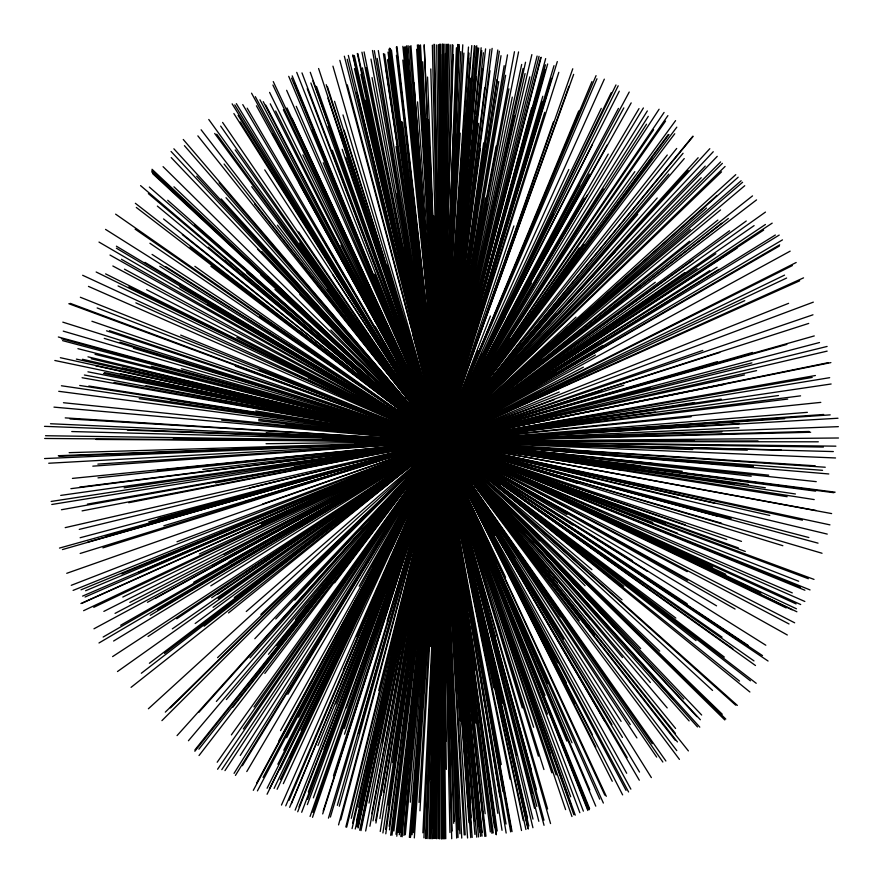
<?xml version="1.0" encoding="UTF-8"?>
<svg xmlns="http://www.w3.org/2000/svg" width="883" height="883" viewBox="0 0 883 883"><rect width="100%" height="100%" fill="white"/><g stroke="black" fill="none" stroke-linecap="round" stroke-linejoin="round"><path stroke-width="1.32" d="M441.158 838.85L442.582 44.161M442.968 44.161L441.456 441.5L438.111 838.629M439.469 838.839L443.189 103.366M438.906 837.967L444.116 44.183M445.474 53.499L437.228 758.718M436.621 838.707L445.992 44.227M447.295 44.26L435.418 838.475M434.381 837.912L448.542 44.227M433.851 838.508L441.456 441.5L452.217 44.647M433.288 827.04L441.456 441.5L456.445 47.77M432.593 838.707L450.242 44.845M432.361 828.122L441.456 441.5L453.498 133.686M431.18 838.718L447.538 195.849M429.955 838.684L453.034 45.188M431.092 778.894L453.189 54.558M428.95 838.607L441.456 441.5L458.023 44.503M427.173 838.585L441.456 441.5L459.281 44.625M431.092 717.702L441.456 441.5L460.771 51.611M426.191 838.077L441.456 441.5L462.78 44.801M425.518 838.53L457.725 44.492M423.939 837.846L458.785 46.689M422.891 832.801L441.456 441.5L463.873 53.057M430.595 646.29L441.456 441.5L460.209 133.134M419.944 810.804L441.456 441.5L469.005 53.09M419.028 802.415L441.456 441.5L470.297 58.079M414.315 837.912L468.498 47.042M413.432 832.625L441.456 441.5L474.392 45.607M412.074 834.711L441.456 441.5L476.754 45.728M410.485 837.481L471.798 45.563M410.33 836.918L441.456 441.5L481.147 47.77M409.381 837.371L470.716 78.101M410.308 802.217L475.175 46.258M419.447 683.751L477.416 47.98M405.308 834.733L441.456 441.5L480.584 82.064M404.657 830.925L478.696 47.98M403.939 835.428L476.301 76.898M430.573 552.924L441.456 441.5L478.553 123.344M402.107 836.753L441.456 441.5L448.685 381.357M400.816 836.554L481.765 50.519M400.374 831.941L475.937 116.998M399.304 834.744L483.387 52.748M398.388 832.415L482.615 68.797M396.776 836.223L485.595 48.874M396.003 834.303L441.456 441.5L489.988 49.327M393.84 830.991L484.723 87.87M391.986 835.241L441.456 441.5L490.01 70.684M392.968 822.448L441.456 441.5L499.337 51.247M390.672 835.274L492.129 48.377M412.284 661.367L480.418 148.421M389.458 829.854L441.456 441.5L497.118 79.459M389.182 826.278L441.456 441.5L501.025 55.684M385.794 833.817L483.63 142.991M385.595 829.435L497.813 49.978M388.211 804.866L485.131 143.929M382.913 832.956L441.456 441.5L498.707 81.556M392.505 762.592L441.456 441.5L504.171 65.662M380.242 831.488L477.008 215.364M407.626 655.881L441.456 441.5L476.213 239.922M409.458 639.965L441.456 441.5L505.628 75.287M379.867 818.53L441.456 441.5L485.606 197.847M383.664 792.426L441.456 441.5L496.169 145.982M381.18 795.197L507.504 54.878M375.937 823.044L441.456 441.5L508.928 88.841M375.728 820.693L441.456 441.5L487.118 204.337M373.012 820.859L441.456 441.5L518.564 51.92M369.889 826.256L441.456 441.5L452.571 386.842M371.809 813.718L514.469 51.733M365.661 831.013L441.456 441.5L512.295 97.108M382.196 742.758L441.456 441.5L521.687 64.448M368.995 803.066L441.456 441.5L483.575 248.123M360.981 830.616L441.456 441.5L523.045 68.521M360.86 828.022L441.456 441.5L514.634 115.905M359.679 830.219L441.456 441.5L525.065 73.499M358.079 827.967L441.456 441.5L531.864 54.603M357.979 826.907L441.456 441.5L529.811 76.854M356.633 826.665L441.456 441.5L539.049 56.324M355.253 829.027L525.54 62.24M356.566 820.793L441.456 441.5L540.65 57.682M358.608 807.217L441.456 441.5L541.169 57.285M366.059 770.638L441.456 441.5L531.687 107.903M352.063 828.629L441.456 441.5L545.661 58.609M352.593 823.022L441.456 441.5L535.97 96.258M351.291 818.309L441.456 441.5L545.44 64.79M346.688 827.139L441.456 441.5L545.286 69.735M345.827 826.996L537.107 56.048M378.708 690.594L441.456 441.5L542.802 96.269M340.783 819.865L441.456 441.5L542.35 101.468M338.553 824.899L441.456 441.5L554.016 65.662M339.293 806.234L547.648 63.984M358.399 733.343L441.456 441.5L551.665 78.278M337.35 805.34L441.456 441.5L557.305 61.578M330.397 817.04L502.405 234.977M328.454 818.122L441.456 441.5L544.701 112.362M387.162 620.926L441.456 441.5L558.818 72.318M322.692 813.927L441.456 441.5L513.884 225.927M323.178 810.958L441.456 441.5L572.769 68.786M333.465 775.771L441.456 441.5L568.917 86.357M344.502 734.226L441.456 441.5L573.674 74.349M344.315 728.398L441.456 441.5L478.089 350.838M312.527 817.316L441.456 441.5L591.952 81.567M312.924 812.448L441.456 441.5L545.926 192.637M366.456 656.577L441.456 441.5L596.047 75.651M310.065 816.455L553.453 121.865M346.335 707.89L441.456 441.5L604.325 79.161M313.355 797.835L441.456 441.5L482.184 353.752M307.35 804.645L441.456 441.5L568.829 169.481M307.615 799.347L441.456 441.5L469.436 383.763M301.688 812.272L441.456 441.5L611.202 92.759M308.333 791.93L441.456 441.5L615.981 84.945M324.028 749.358L441.456 441.5L619.281 91.192M297.714 811.775L441.456 441.5L592.405 144.613M298.984 806.941L490.418 316.026M295.143 810.153L441.456 441.5L629.226 92.042M335.706 703.894L441.456 441.5L623.851 107.869M317.968 745.55L441.456 441.5L589.336 174.117M361.257 637.482L441.456 441.5L607.118 145.033M291.467 803.596L441.456 441.5L631.19 102.881M289.668 807.316L578.74 110.949M377.317 595.032L441.456 441.5L608.244 154.095M289.105 800.296L441.456 441.5L584.347 198.101M285.739 805.87L441.456 441.5L587.25 195.165M343.299 670.241L596.974 78.786M356.666 636.577L441.456 441.5L639.016 108.587M281.467 805.064L441.456 441.5L643.398 107.947M283.322 783.663L441.456 441.5L647.338 110.949M390.573 551.014L441.456 441.5L648.277 116.357M277.119 789.27L441.456 441.5L581.124 224.569M280.264 779.579L441.456 441.5L646.522 124.205M289.756 757.493L601.268 108.366M274.083 788.409L441.456 441.5L659.093 109.238M301.004 730.318L441.456 441.5L509.546 338.244M279.955 769.38L553.188 213.951M267.063 794.247L441.456 441.5L495.86 359.767M269.392 788.861L618.21 85.806M267.096 788.243L441.456 441.5L664.082 112.428M277.858 764.225L441.456 441.5L653.608 129.735M283.785 750.241L505.032 316.854M298.609 717.184L441.456 441.5L667.901 115.618M301.644 709.27L441.456 441.5L579.226 247.946M286.644 737.746L441.456 441.5L634.833 171.655M257.428 790.881L441.456 441.5L584.06 244.315M263.046 777.404L618.442 108.399M253.311 790.318L579.822 184.867M256.611 783.144L441.456 441.5L675.572 120.629M278.818 740.881L441.456 441.5L668.254 134.558M372.516 566.621L441.456 441.5L668.983 134.525M280.54 730.627L565.396 218.498M359.138 586.224L531.511 283.068M246.787 771.565L441.456 441.5L651.72 158.355M287.825 694.336L441.456 441.5L676.808 127.163M293.884 682.725L441.456 441.5L674.744 133.741M242.383 765.704L441.456 441.5L521.301 340.827M235.441 775.406L441.456 441.5L676.698 148.454M234.061 773.353L441.456 441.5L692.923 136.125M240.242 755.473L603.486 188.984M224.966 770.616L441.456 441.5L692.923 136.666M221.788 769.645L441.456 441.5L683.067 153.278M217.582 769.259L441.456 441.5L668.828 174.128M243.344 728.95L441.456 441.5L553.553 310.176M217.185 762.239L665.55 121.092M253.995 706.974L441.456 441.5L684.27 158.565M231.368 734.899L441.456 441.5L637.725 214.348M334.657 582.824L441.456 441.5L657.217 197.991M264.823 673.431L441.456 441.5L556.268 314.028M199.028 755.528L441.456 441.5L698.166 157.726M232.693 707.338L441.456 441.5L688.199 170.507M198.874 749.192L667.272 155.022M194.845 751.256L441.456 441.5L615.131 251.754M194.911 749.899L441.456 441.5L709.811 148.708M280.165 642.636L441.456 441.5L713.265 151.721M276.522 645.605L441.456 441.5L705.241 166.114M268.432 654.314L441.456 441.5L717.228 156.368M304.105 609.413L441.456 441.5L701.223 177.704M295.562 619.402L441.456 441.5L720.605 161.931M226.379 699.579L441.456 441.5L722.393 163.344M188.443 740.738L441.456 441.5L725.086 166.479M216.368 701.455L441.456 441.5L721.543 171.843M249.999 657.879L441.456 441.5L576.003 317.152M198.785 712.426L441.456 441.5L735.771 174.646M177.053 735.605L441.456 441.5L568.166 327.174M294.756 600.087L441.456 441.5L716.963 195.441M275.783 618.928L441.456 441.5L738.166 177.207M254.801 638.74L441.456 441.5L706.51 208.013M161.92 720.638L441.456 441.5L741.146 180.761M170.397 707.879L441.456 441.5L742.592 182.273M165.32 712.128L441.456 441.5L690.329 229.536M217.56 657.669L441.456 441.5L744.733 185.706M260.827 614.436L441.456 441.5L720.55 209.922M148.388 708.762L441.456 441.5L541.709 358.763M246.269 611.5L441.456 441.5L717.868 220.055M228.509 612.945L689.546 241.247M131.07 687.349L752.515 195.883M616.345 304.238L441.456 441.5L141.335 673.254M640.009 286.18L441.456 441.5L309.337 543.166M204.128 626.19L721.709 223.233M728.354 218.454L441.456 441.5L149.382 663.265M164.547 653.42L756.543 199.889M234.293 597.559L441.456 441.5L655.296 282.306M195.176 623.519L441.456 441.5L729.557 230.761M213.068 607.316L746.267 221.004M693.276 259.889L441.456 441.5L218.156 598.586M117.483 671.544L765.462 212.086M172.306 628.873L684.711 272.637M754.115 225.618L441.456 441.5L211.666 597.758M715.848 253.73L441.456 441.5L245.849 572.052M217.549 594.402L489.944 408.399M697.095 268.509L441.456 441.5L148.013 636.488M176.766 618.773L765.44 224.481M772.183 223.134L441.456 441.5L210.805 585.859M763.674 230.077L441.456 441.5L113.609 641.025M112.605 656.599L737.128 248.134M709.755 270.617L441.456 441.5L298.763 527.648M596.676 343.156L441.456 441.5L150.231 615.341M717.106 267.273L441.456 441.5L157.682 610.021M718.994 269.337L441.456 441.5L98.984 642.979M775.351 235.01L441.456 441.5L103.145 637.029M779.225 235.066L441.456 441.5L120.629 625.274M554.888 372.758L441.456 441.5L203.41 577.581M602.78 345.43L441.456 441.5L193.73 582.228M231.412 565.573L782.47 239.878M779.667 244.856L441.456 441.5L229.116 561.544M779.413 245.993L441.456 441.5L155.386 598.365M530.528 391.191L441.456 441.5L147.45 602.283M595.396 355.01L441.456 441.5L212.384 565.407M790.164 251.147L441.456 441.5L93.973 628.795M115.055 613.398L583.398 367.162M224.216 554.281L441.456 441.5L792.327 265.595M129.812 602.427L441.456 441.5L784.568 275.11M103.852 611.4L796.19 262.505M122.77 597.063L441.456 441.5L803.541 277.858M93.764 607.338L441.456 441.5L799.689 280.816M83.609 610.683L786.621 278.024M199.37 553.961L744.755 300.639M261.545 523.895L441.456 441.5L788.607 303.333M82.075 603.221L441.456 441.5L813.331 302.141M80.883 603.542L441.456 441.5L554.27 399.646M85.066 597.018L441.456 441.5L702.78 350.43M138.3 572.449L441.456 441.5L812.978 314.801M82.594 596.102L441.456 441.5L808.718 323.421M85.596 590.738L559.237 392.03M380.518 466.886L441.456 441.5L719.788 352.46M121.755 573.928L441.456 441.5L601.345 390.97M81.026 589.822L441.456 441.5L623.806 385.22M73.101 590.407L441.456 441.5L717.449 361.622M71.258 585.319L441.456 441.5L786.852 344.414M176.997 541.754L441.456 441.5L819.512 342.527M66.733 573.31L441.456 441.5L650.352 388.134M262.505 504.072L441.456 441.5L751.941 362.891M102.903 547.868L441.456 441.5L827.106 346.445M80.165 553.475L441.456 441.5L827.139 351.125M244.105 501.875L441.456 441.5L756.588 370.617M163.797 525.804L441.456 441.5L744.524 374.944M423.421 446.732L441.456 441.5L828.243 362.659M62.428 549.568L752.548 352.46M87.87 542.052L441.456 441.5L830.892 362.604M106.435 535.926L814.269 335.926M59.481 548.078L441.456 441.5L724.005 384.469M148.774 521.798L441.456 441.5L815.406 375.518M158.112 518.531L441.456 441.5L812.194 377.438M80.143 537.736L441.456 441.5L829.678 377.681M79.26 529.403L441.456 441.5L694.546 402.538M249.58 487.913L441.456 441.5L721.223 399.105M65.199 527.637L441.456 441.5L831.135 383.995M128.73 502.714L441.456 441.5L655.296 412.008M82.086 510.882L441.456 441.5L778.508 395.529M215.441 482.924L441.456 441.5L787.724 399.072M61.435 509.745L441.456 441.5L527.228 431.831M87.384 504.105L441.456 441.5L820.804 402.383M294.061 466.93L441.456 441.5L691.124 416.765M51.777 504.48L441.456 441.5L807.371 412.35M51.159 501.445L441.456 441.5L830.186 414.867M124.117 487.835L441.456 441.5L784.634 418.663M60.717 495.407L441.456 441.5L739.402 423.509M70.894 488.674L800.561 395.849M79.669 487.118L441.456 441.5L838 418.233M202.814 469.48L441.456 441.5L738.983 427.747M98.002 477.858L441.456 441.5L721.897 431.908M157.45 470.451L441.456 441.5L809.082 431.467M72.428 478.398L441.456 441.5L810.66 432.262M403.906 444.436L441.456 441.5L838.486 438.001M92.803 466.158L823.662 414.48M97.858 464.116L441.456 441.5L694.082 440.672M48.731 463.244L441.456 441.5L758.011 440.926M44.569 458.553L441.456 441.5L818.32 441.809M59.15 456.268L441.456 441.5L835.892 446.169M58.322 455.705L838.353 426.655M354.834 444.226L441.456 441.5L468.056 441.853M69.15 452.67L441.456 441.5L781.212 449.966M266.059 443.719L441.456 441.5L747.327 450.175M96.048 439.447L441.456 441.5L692.725 449.513M44.68 438.476L441.456 441.5L835.539 457.968M173.289 438.851L441.456 441.5L815.208 465.794M45.53 435.727L823.386 447.063M71.755 431.544L833.331 451.566M322.505 437.869L441.456 441.5L825.252 467.239M127.417 430.109L441.456 441.5L822.537 470.33M44.514 426.346L441.456 441.5L753.486 466.356M50.508 423.741L441.456 441.5L745.98 466.279M266.213 432.747L441.456 441.5L828.795 473.961M70.022 418.972L570.076 449.127M65.232 417.891L441.456 441.5L768.707 475.164M53.973 407.129L441.456 441.5L816.256 481.654M221.699 420.165L441.456 441.5L751.212 476.202M63.466 402.725L441.456 441.5L524.745 451.18M285.96 425.032L656.433 463.939M258.642 420.75L441.456 441.5L640.197 465.86M258.697 419.293L682.283 471.235M835.152 492.173L441.456 441.5L139.194 398.641M58.742 391.312L833.861 492.703M815.627 491.147L441.456 441.5L61.413 385.761M748.331 484.469L441.456 441.5L169.933 399.833M765.329 487.725L441.456 441.5L79.724 385.463M734.292 483.84L441.456 441.5L88.83 386.014M795.428 493.983L441.456 441.5L367.538 429.756M605.418 466.036L441.456 441.5L255.783 410.926M814.225 499.59L441.456 441.5L82.086 377.725M620.407 469.844L441.456 441.5L114.095 382.471M787.139 496.71L441.456 441.5L84.382 375.01M816.08 510.495L441.456 441.5L145.927 385.694M831.643 513.586L441.456 441.5L87.936 371.809M197.041 392.758L441.456 441.5L829.954 524.866M103.466 373.377L441.456 441.5L637.537 484.811M104.591 372.604L441.456 441.5L714.877 503.299M54.823 360.485L441.456 441.5L808.872 537.537M120.397 373.763L441.456 441.5L721.532 523.211M95.651 365.794L802.437 520.164M60.353 357.703L441.456 441.5L822.04 553.255M76.391 359.105L769.81 515.44M82.483 359.293L441.456 441.5L577.835 483.431M122.494 367.946L441.456 441.5L685.186 524.789M91.214 358.763L441.456 441.5L738.32 547.868M138.808 369.569L678.034 497.714M87.98 356.82L827.261 534.094M95.033 354.326L441.456 441.5L745.307 551.433M77.914 348.664L441.456 441.5L659.115 520.595M151.379 366.29L441.456 441.5L665.263 523.431M62.572 340.628L731.19 518.464M199.459 376.268L818.055 543.155M61.38 338.697L716.952 516.047M58.344 336.986L441.456 441.5L808.342 578.718M181.368 368.719L441.456 441.5L652.714 522.449M63.245 331.125L441.456 441.5L798.651 581.246M133.432 348.222L441.456 441.5L810.042 589.921M104.238 338.388L782.846 545.705M120 342.129L441.456 441.5L800.539 587.316M62.803 322.14L441.456 441.5L804.91 590.23M106.523 330.827L441.456 441.5L792.283 592.879M109.481 330.65L741.488 541.4M91.909 321.257L726.753 539.568M235.386 366.18L441.456 441.5L601.411 511.246M68.83 303.719L814.027 579.403M70.254 303.366L441.456 441.5L796.069 603.906M97.141 307.946L677.537 533.189M259.227 369.977L441.456 441.5L712.614 567.206M80.353 297.262L441.456 441.5L725.804 574.303M180.695 335.087L441.456 441.5L796.444 608.806M399.8 424.248L441.456 441.5L761.146 593.023M88.455 286.39L804.843 601.478M135.85 302.847L800.682 604.535M294.558 374.326L441.456 441.5L573.696 504.447M82.649 275.275L441.456 441.5L796.885 611.776M308.388 377.924L786.19 607.923M118.068 285.937L792.128 609.833M96.159 271.997L441.456 441.5L789.027 623.961M128.786 286.843L441.456 441.5L687.195 571.654M105.607 273.885L441.456 441.5L787.327 634.998M236.832 337.56L441.456 441.5L687.614 580.297M146.622 289.69L794.667 622.813M112.836 265.993L441.456 441.5L566.93 514.557M124.481 269.172L441.456 441.5L716.555 605.837M110 255.044L441.456 441.5L632.184 560.451M121.412 259.271L735.086 609.049M98.995 242.074L441.456 441.5L765.815 645.23M207.362 304.182L441.456 441.5L572.648 525.076M179.878 286.953L441.456 441.5L687.195 603.817M116.39 248.211L441.456 441.5L748.067 645.352M343.619 382.935L441.456 441.5L762.504 655.605M116.401 246.191L441.456 441.5L737.835 639.844M145 262.394L441.456 441.5L768.067 661.025M159.801 266.291L441.456 441.5L722.051 637.14M105.541 229.392L647.438 571.444M165.927 266.721L441.456 441.5L754.005 660.925M152.075 254.425L441.456 441.5L755.484 665.517M149.9 243.255L441.456 441.5L499.955 484.734M259.712 316.644L441.456 441.5L675.826 618.067M135.121 229.138L441.456 441.5L724.38 657.118M115.618 214.15L441.456 441.5L750.429 680.826M394.425 408.244L441.456 441.5L623.795 586.29M194.867 266.335L732.846 648.718M210.882 266.269L441.456 441.5L739.501 681.08M136.313 207.461L756.212 683.287M279.105 316.324L441.456 441.5L625.55 589.965M190.066 247.041L441.456 441.5L749.888 691.996M135.353 203.3L441.456 441.5L737.349 705.407M299.745 330.948L696.047 640.572M182.317 234.646L441.456 441.5L735.705 705.175M163.565 218.94L441.456 441.5L712.559 690.44M358.697 373.652L441.456 441.5L659.722 651.135M157.362 206.103L441.456 441.5L722.239 714.204M208.311 247.174L441.456 441.5L725.793 719.06M224.635 260.308L441.456 441.5L724.788 719.943M148.366 193.609L441.456 441.5L585.054 585.661M140.563 185.618L591.919 569.667M246.898 272.924L441.456 441.5L539.612 540.76M149.348 187.075L441.456 441.5L640.672 648.597M194.403 224.768L622.029 599.844M167.704 200.264L441.456 441.5L683.806 699.005M274.944 289.469L441.456 441.5L700.374 719.744M260.827 274.944L441.456 441.5L696.93 716.643M152.649 173.609L441.456 441.5L699.789 727.15M151.666 171.788L441.456 441.5L673.111 699.027M151.898 170.441L441.456 441.5L697.493 726.919M152.019 169.271L441.456 441.5L600.363 619.182M390.463 393.399L441.456 441.5L689.137 720.925M267.792 276.589L441.456 441.5L650.396 682.526M173.94 186.788L441.456 441.5L667.206 707.923M163.068 166.655L441.456 441.5L622.515 657.57M330.849 330.01L441.456 441.5L590.274 619.314M299.801 294.492L441.456 441.5L557.46 582.879M257.748 249.348L441.456 441.5L675.605 728.486M171.203 157.571L701.654 715.02M261.854 251.567L441.456 441.5L675.418 733.387M171.059 151.457L441.456 441.5L688.398 750.914M196.677 176.181L441.456 441.5L676.786 750.638M173.874 148.797L441.456 441.5L679.435 759.391M221.192 198.94L441.456 441.5L665.881 761.003M226.004 197.682L441.456 441.5L652.195 743.685M184.415 145.651L441.456 441.5L662.846 762.029M219.072 182.814L441.456 441.5L560.385 616.798M183.256 139.47L441.456 441.5L630.285 724.513M197.858 135.872L441.456 441.5L636.908 737.934M307.869 272.659L594.215 634.866M254.657 204.083L677.438 741.941M224.094 164.028L675.352 740.407M341.445 313.079L441.456 441.5L621.113 721.389M201.114 129.779L579.204 620.683M277.428 225.165L441.456 441.5L514.8 558.034M327.063 289.359L441.456 441.5L563.475 639.082M251.71 186.611L441.456 441.5L622.46 737.46M214.679 133.454L441.456 441.5L611.963 724.501M216.788 134.227L441.456 441.5L639.524 772.073M208.763 119.481L441.456 441.5L627.184 757.658M299.668 242.946L441.456 441.5L494.612 534.888M235.198 149.889L441.456 441.5L626.698 773.276M220.651 126.092L441.456 441.5L628.597 791.974M222.604 122.428L441.456 441.5L626.058 790.406M298.697 231.92L656.676 757.095M333.023 275.043L441.456 441.5L557.769 662.846M264.723 169.834L441.456 441.5L566.445 682.824M233.885 113.576L441.456 441.5L592.504 734.877M240.253 121.964L441.456 441.5L575.131 703.508M238.079 115.364L651.367 777.603M232.141 103.852L441.456 441.5L595.815 747.084M234.79 104.911L441.456 441.5L612.261 781.278M236.357 103.653L441.456 441.5L606.301 796.323M242.77 104.602L441.456 441.5L482.195 530.76M322.902 239.15L639.292 780.219M247.163 108.168L604.789 721.201M375.441 326.853L441.456 441.5L496.765 563.222M256.445 105.805L441.456 441.5L603.365 803.055M299.348 183.476L441.456 441.5L599.745 799.192M272.737 133.808L441.456 441.5L547.394 683.619M251.556 93.19L630.87 789.148M255.319 96.644L441.456 441.5L589.8 789.943M259.944 99.79L441.456 441.5L589.59 808.607M263.233 101.633L555.098 658.221M265.739 105.121L441.456 441.5L589.281 809.711M340.904 245.297L622.636 794.877M270.242 103.819L441.456 441.5L587.901 809.247M275.639 111.07L441.456 441.5L587.835 810.517M269.591 92.384L441.456 441.5L547.615 714.204M302.88 154.856L441.456 441.5L583.376 811.157M283.355 109.724L441.456 441.5L579.844 812.691M272.891 85.033L505.562 577.339M273.266 81.589L441.456 441.5L550.197 753.122M286.997 107.925L441.456 441.5L571.952 816.521M291.997 118.344L604.8 795.108M286.633 90.298L441.456 441.5L541.147 729.303M296.258 106.324L571.996 742.78M323.244 162.759L595.771 806.146M288.719 76.335L566.864 741.124M312.383 129.525L441.456 441.5L556.158 774.954M291.556 78.079L441.456 441.5L565.606 809.634M294.194 82.505L441.456 441.5L551.853 772.802M292.196 75.861L545.043 695.407M374.48 274.326L441.456 441.5L470.805 537.791M296.732 72.373L441.456 441.5L522.317 707.967M307.229 88.664L441.456 441.5L550.551 823.574M301.986 72.903L441.456 441.5L495.562 637.371M332.339 150.265L441.456 441.5L531.091 769.049M310.871 82.98L570.683 796.753M328.189 126.081L575.263 815.175M312.913 80.971L571.378 806.047M310.264 72.274L573.851 814.744M316.489 86.413L441.456 441.5L536.411 789.579M342.174 149.315L441.456 441.5L543.961 820.208M345.893 157.461L441.456 441.5L536.798 806.389M327.891 98.168L441.456 441.5L473.431 564.303M318.597 68.499L441.456 441.5L532.372 792.857M340.507 132.472L441.456 441.5L538.829 821.322M326.224 84.691L533.641 727.261M327.461 86.755L441.456 441.5L534.513 808.276M334.547 101.335L441.456 441.5L516.654 755.307M344.094 130.143L543.928 769.535M386.997 265.121L538.398 756.212M342.99 114.933L441.456 441.5L532.924 827.724M332.935 66.148L547.603 808.983M412.836 334.756L441.456 441.5L502.162 703.475M339.845 60.353L544.038 825.307M347.284 84.801L441.456 441.5L528.818 826.058M344.348 56.203L441.456 441.5L528.244 829.038M347.24 59.271L441.456 441.5L493.729 687.901M356.875 92.329L532.99 819.104M348.332 55.408L495.672 667.36M354.469 68.565L441.456 441.5L521.533 830.528M352.703 55.077L441.456 441.5L512.052 831.609M353.112 55.276L527.57 818.21M354.337 55.497L441.456 441.5L510.683 831.907M365.628 100.243L527.846 828.375M360.948 74.404L441.456 441.5L506.047 824.027M357.306 53.499L525.904 829.501M357.836 53.554L523.266 820.539M362.427 67.836L441.456 441.5L506.158 833.055M361.942 52.196L510.032 779.115M366.191 67.825L441.456 441.5L499.944 796.896M364.094 51.909L441.456 441.5L502.03 830.318M403.906 247.417L441.456 441.5L497.78 813.353M372.052 77.594L441.456 441.5L474.866 670.296M370.97 59.073L501.257 764.512M396.986 193.719L511.301 830.307M372.46 50.474L503.023 791.576M374.326 50.618L441.456 441.5L497.206 830.958M377.207 58.455L441.456 441.5L496.356 834.678M416.39 287.803L441.456 441.5L496.114 834.512M378.321 50.574L441.456 441.5L493.233 832.923M396.037 146.589L441.456 441.5L491.974 833.364M383.41 53.598L441.456 441.5L468.012 657.603M385.739 67.163L441.456 441.5L485.164 813.696M384.657 54.062L441.456 441.5L483.972 824.645M387.527 59.713L494.535 816.433M388.509 58.753L441.456 441.5L484.855 836.433M388.012 52.119L494.403 826.643M392.681 80.684L441.456 441.5L467.173 684.005M388.906 49.15L454.061 535.528M389.701 48.112L441.456 441.5L482.206 832.36M390.131 48.598L465.54 625.782M391.423 49.945L441.456 441.5L482.041 836.135M401.401 121.633L490.33 831.941M402.549 122.097L475.882 723.177M396.423 55.353L441.456 441.5L480.606 836.356M396.368 47.042L441.456 441.5L474.436 820.815M396.986 46.644L485.97 836.223M402.836 60.077L480.661 826.93M402.869 46.346L479.646 831.985M407.041 86.821L478.233 826.278M403.917 47.55L478.575 836.941M404.988 46.501L441.456 441.5L474.933 834.446M406.335 46.887L476.765 837.205M406.577 45.839L441.456 441.5L470.54 802.956M408.078 45.684L441.456 441.5L470.76 837.647M409.734 46.302L471.334 817.746M410.937 45.651L472.184 837.415M414.006 82.726L471.39 831.709M469.028 822.658L417.571 101.854M460.44 720.87L441.456 441.5L416.655 49.282M467.582 837.989L441.456 441.5L419.282 45.419M417.394 44.923L465.209 834.876M418.619 44.867L464.193 834.965M420.496 44.923L461.754 838.099M422.725 61.7L441.456 441.5L458.983 829.832M426.268 118.962L459.933 833.751M429.524 186.677L441.456 441.5L453.719 823.331M424.16 45.695L441.456 441.5L445.109 556.135M424.204 44.547L441.456 441.5L452.118 831.013M428.288 119.746L458.045 837.537M429.955 151.622L441.456 441.5L449.944 832.514M427.549 77.053L456.688 838.066M433.663 215.772L454.436 821.223M430.772 68.94L441.456 441.5L446.025 741.135M435.97 236.059L451.721 838.718M432.372 45.154L441.456 441.5L446.345 769.402M434.05 44.249L441.456 441.5L445.76 838.74M434.557 44.558L441.456 441.5L444.259 758.685M436.71 44.912L441.456 441.5L444.635 838.828M438.52 44.702L441.456 441.5L442.582 838.684M439.27 45.165L441.456 441.5L440.551 54.338M439.756 44.15L443.376 838.839M440.86 44.15L441.809 838.85"/></g></svg>
